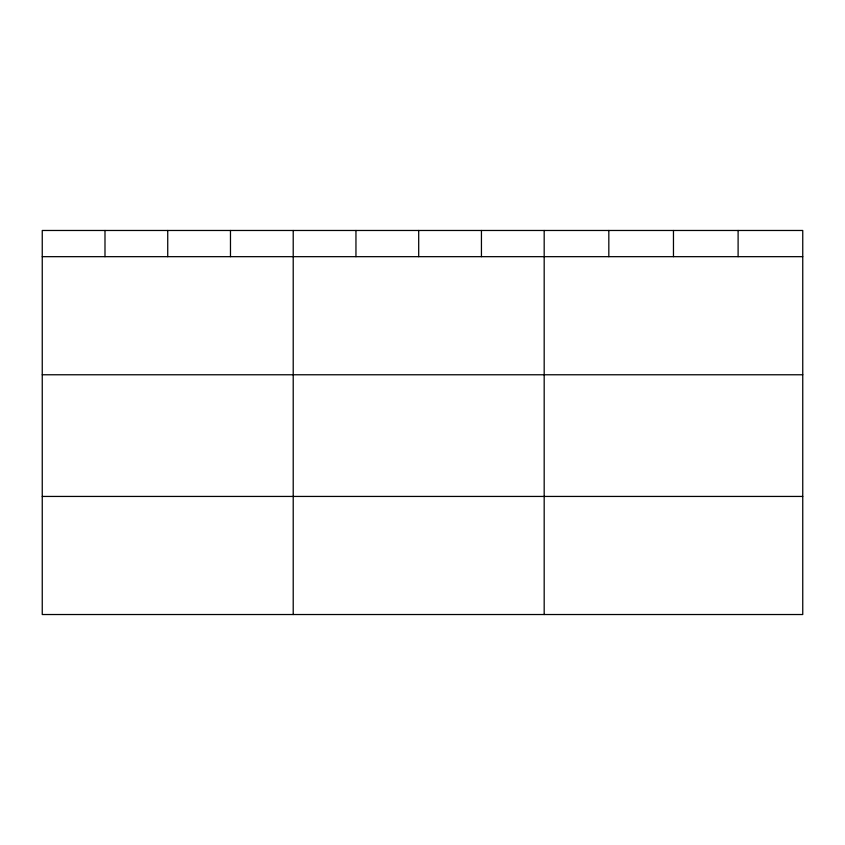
<?xml version="1.0" encoding="UTF-8"?>
<svg xmlns="http://www.w3.org/2000/svg" width="845" height="845" viewBox="0 0 845 845"><rect width="100%" height="100%" fill="white"/><g stroke="black" fill="none" stroke-linecap="round" stroke-linejoin="round"><path stroke-width="1.27" d="M802.75 374.768L802.75 230.474L42.25 230.474L42.25 614.526L802.75 614.526L802.75 374.768L42.25 374.768M42.25 256.669L802.75 256.669M42.25 496.437L802.75 496.437M738.107 230.474L738.107 256.669M673.465 230.474L673.465 256.669M608.822 230.474L608.822 256.669M544.18 230.474L544.18 614.526M481.439 230.474L481.439 256.669M418.697 230.474L418.697 256.669M355.956 230.474L355.956 256.669M293.215 230.474L293.215 614.526M230.474 230.474L230.474 256.669M167.732 230.474L167.732 256.669M104.991 230.474L104.991 256.669"/></g></svg>
